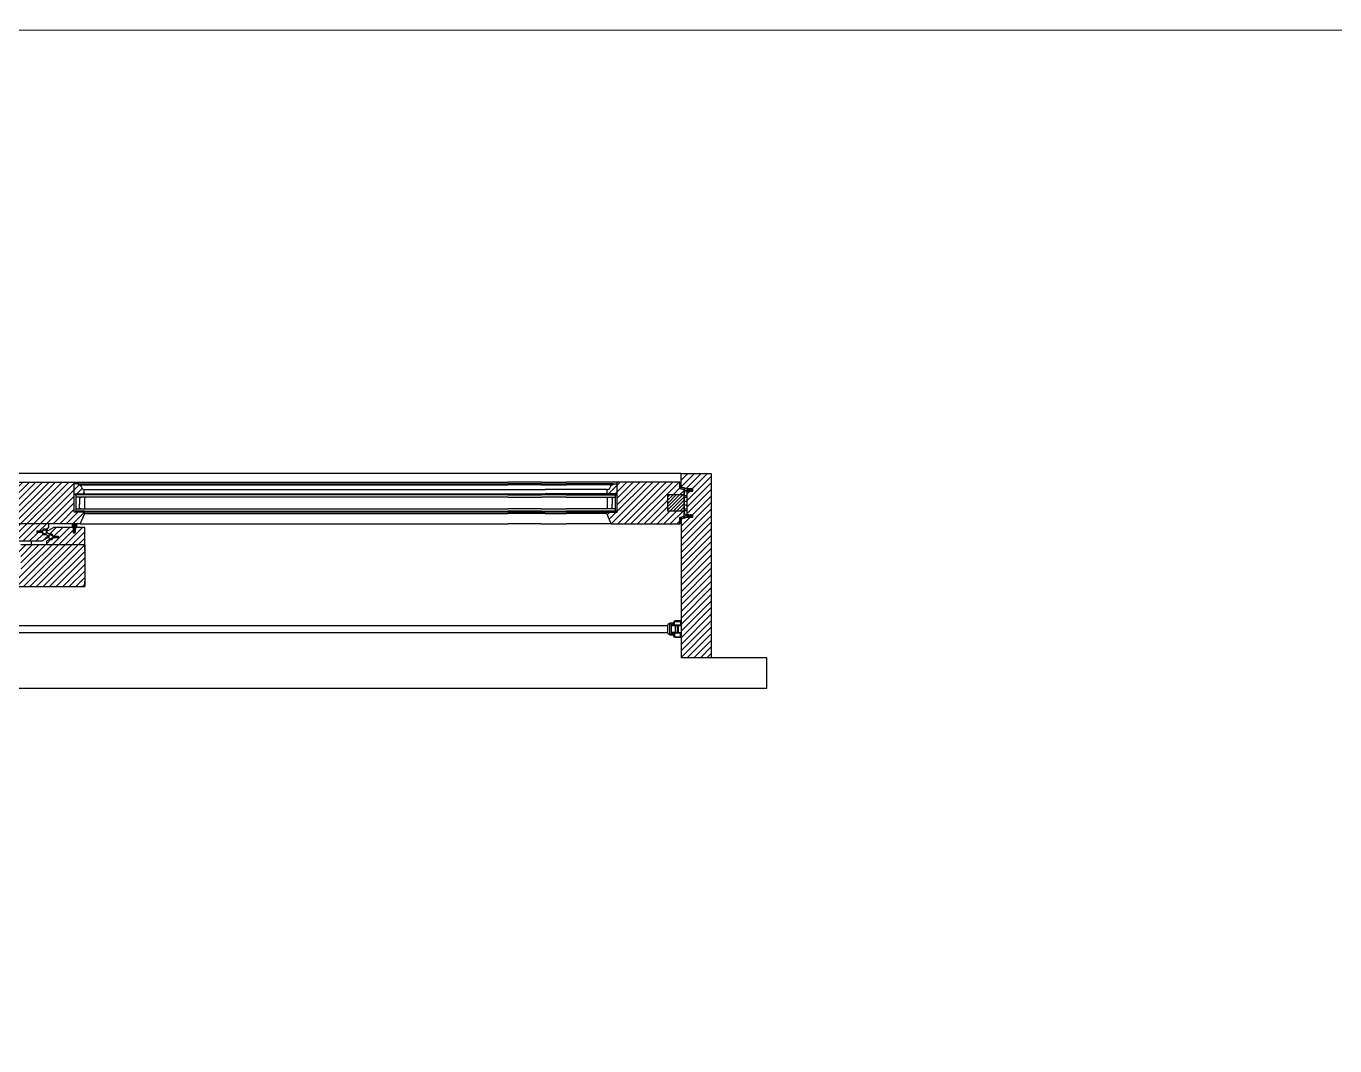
# Model space of a CAD drawing. Header units: inches. Extents: x 1985 to 11287, y 379 to 3234.
# Drawn here: x 8059.4 to 8129.9, y 1405.7 to 1460.6 of the extents above; entities that cross this region are included whole.
import ezdxf

# ---------------------------------------------------------------- set-up
doc = ezdxf.new("R2010")
doc.units = ezdxf.units.IN
doc.header["$MEASUREMENT"] = 0
for name, color, linetype in [('glass 99', 6, 'CONTINUOUS'), ('glazing tape 99', 7, 'CONTINUOUS'), ('hardware 99', 94, 'CONTINUOUS'), ('hatch 99', 1, 'CONTINUOUS'), ('screen 99', 4, 'CONTINUOUS'), ('separation 99', 3, 'CONTINUOUS'), ('weatherstripping 99', 5, 'CONTINUOUS'), ('wood detail 99', 7, 'CONTINUOUS')]:
    doc.layers.add(name, color=color, linetype=linetype)

msp = doc.modelspace()

# ---------------------------------------------------------------- hatches: boundary and pattern name
at = {"layer": 'glazing tape 99'}
h = msp.add_hatch(color=7, dxfattribs=at)
h.paths.add_polyline_path([(8062.045042, 1435.445459), (8062.545042, 1435.445459), (8062.545042, 1435.382959), (8062.045042, 1435.382959)])
h.paths.add_polyline_path([(8062.068542, 1434.507959), (8062.568542, 1434.507959), (8062.568542, 1434.445459), (8062.068542, 1434.445459)])
h = msp.add_hatch(color=7, dxfattribs=at)
h.paths.add_polyline_path([(8090.71704, 1435.445459), (8091.21704, 1435.445459), (8091.21704, 1435.382959), (8090.71704, 1435.382959)])
h.paths.add_polyline_path([(8090.69354, 1434.507959), (8091.19354, 1434.507959), (8091.19354, 1434.445459), (8090.69354, 1434.445459)])
at = {"layer": 'hardware 99'}
h = msp.add_hatch(dxfattribs=at)
h.set_pattern_fill('ANSI31', color=256, style=0)
h.set_pattern_definition([(45, (8413.92947, 139.6664), (-0.088388348, 0.088388348), [])])
h.paths.add_polyline_path([(8094.85304, 1435.382959), (8093.97804, 1435.382959), (8093.97804, 1434.507959), (8094.85304, 1434.507959)])
at = {"layer": 'hatch 99'}
h = msp.add_hatch(dxfattribs=at)
h.set_pattern_fill('ANSI31', color=256, scale=2, style=0)
h.set_pattern_definition([(45, (8381.80447, 261.3368), (-0.176776695, 0.176776695), [])])
h.paths.add_polyline_path([(8091.256055, 1435.984459), (8091.02624, 1435.984459), (8091.02624, 1435.921959), (8091.013977, 1435.921959, 0.35125577), (8090.873769, 1435.799771, -0.380557848), (8090.71704, 1435.671959), (8090.71704, 1435.445459), (8091.256055, 1435.445459)], flags=17)
h.paths.add_polyline_path([(8094.85304, 1435.664201), (8094.63104, 1435.726711), (8094.63104, 1436.070459), (8091.256055, 1436.070459), (8091.256055, 1434.445459), (8090.69354, 1434.445459), (8090.69354, 1434.382959), (8090.934612, 1433.820459), (8094.63104, 1433.820459), (8094.63104, 1434.164207), (8094.85304, 1434.226717), (8094.85304, 1434.507959), (8093.97804, 1434.507959), (8093.97804, 1435.382959), (8094.85304, 1435.382959)])
h.paths.add_polyline_path([(8096.31854, 1436.539209), (8095.371449, 1436.539209), (8094.69354, 1436.539209), (8094.69354, 1435.804834), (8095.02154, 1435.713959), (8095.291694, 1435.713959), (8095.33404, 1435.713959), (8095.33404, 1435.588959), (8095.02154, 1435.588959), (8095.02154, 1434.301959), (8095.33404, 1434.301959), (8095.33404, 1434.176959), (8095.02154, 1434.176959), (8094.69354, 1434.086084), (8094.69354, 1426.601709), (8096.31854, 1426.601709)])
h = msp.add_hatch(dxfattribs=at)
h.set_pattern_fill('ANSI31', color=256, scale=2, style=0)
h.set_pattern_definition([(45, (8381.80447, 1077.70195), (-0.1767767, 0.1767767), [])])
h.paths.add_polyline_path([(8062.388792, 1435.796959, 0.350781059), (8062.245664, 1435.921959), (8062.232542, 1435.921959), (8062.232542, 1435.984459), (8062.006027, 1435.984459), (8062.006027, 1435.445459), (8062.545042, 1435.445459), (8062.545042, 1435.671959, -0.375199902)], flags=17)
h.paths.add_polyline_path([(8062.006027, 1436.070459), (8058.568542, 1436.070459), (8058.568542, 1433.820459), (8062.32747, 1433.820459), (8062.568542, 1434.382959), (8062.568542, 1434.445459), (8062.006027, 1434.445459)])
h.paths.add_polyline_path([(8060.631042, 1433.632963), (8060.631042, 1433.820459), (8058.568542, 1433.820459), (8058.568542, 1432.882959), (8060.256035, 1432.882959), (8060.631042, 1433.099469), (8060.631042, 1433.149707), (8060.266656, 1433.360085), (8059.985332, 1433.360085), (8059.985332, 1433.422585), (8060.266656, 1433.422585)])
h.paths.add_polyline_path([(8062.568542, 1433.632959), (8062.056189, 1433.632959), (8062.056189, 1433.319352), (8061.962189, 1433.319352), (8061.962189, 1433.632959), (8060.881035, 1433.632959), (8060.506042, 1433.416457), (8060.506042, 1433.366213), (8060.870422, 1433.155838), (8061.151752, 1433.155838), (8061.151752, 1433.093338), (8060.870422, 1433.093338), (8060.506042, 1432.882963), (8060.506042, 1432.695459), (8062.568542, 1432.695459)])
h.paths.add_polyline_path([(8059.131056, 1432.609459), (8058.901242, 1432.609459), (8058.901242, 1432.546959), (8058.888979, 1432.546959, 0.35125577), (8058.748771, 1432.424771, -0.380557848), (8058.592042, 1432.296959), (8058.592042, 1432.070459), (8059.131056, 1432.070459)], flags=17)
h.paths.add_polyline_path([(8062.568542, 1432.695459), (8059.131056, 1432.695459), (8059.131056, 1431.070459), (8058.568542, 1431.070459), (8058.568542, 1431.007959), (8058.809613, 1430.445459), (8062.568542, 1430.445459)])
at = {"layer": 'weatherstripping 99'}
h = msp.add_hatch(dxfattribs=at)
h.set_pattern_fill('ANSI36', color=256, scale=0.125, angle=315, style=0)
h.set_pattern_definition([(90, (9652.121641, 1621.455262), (-0.015625, 0.02734375), [0.0390625, -0.0078125, 0, -0.0078125])])
h.paths.add_polyline_path([(8061.899689, 1433.817292), (8061.899689, 1433.662852), (8062.149689, 1433.662852), (8062.149689, 1433.830394)])
msp.add_hatch(color=256, dxfattribs=at).paths.add_polyline_path([(8061.899689, 1433.662852), (8061.899689, 1433.631879), (8061.99521, 1433.631861), (8062.024937, 1433.598271), (8062.024937, 1433.538477), (8061.962689, 1433.582013), (8061.962689, 1433.553716), (8062.024937, 1433.51018), (8062.024937, 1433.431292), (8061.962689, 1433.474828), (8061.962689, 1433.446531), (8062.041437, 1433.380006), (8062.056189, 1433.380006), (8062.056189, 1433.631849), (8062.149689, 1433.63183), (8062.149689, 1433.662852)])

# ---------------------------------------------------------------- linework, layer by layer
at = {"layer": 'glass 99', "color": 6}
for p, q in [((8085.364436, 1435.382959), (8062.045042, 1435.382959)), ((8062.099727, 1434.507959), (8062.099727, 1435.382959)), ((8085.364436, 1435.382959), (8087.178672, 1435.382959)), ((8088.510766, 1435.382959), (8087.178672, 1435.382959)), ((8088.510766, 1435.382959), (8091.21704, 1435.382959)), ((8091.162355, 1434.507959), (8091.162355, 1435.382959)), ((8085.364436, 1435.257959), (8062.099727, 1435.257959)), ((8062.283036, 1435.227968), (8062.390818, 1435.257959)), ((8062.283036, 1435.227968), (8062.283036, 1434.882959)), ((8062.283036, 1434.66295), (8062.283036, 1434.882959)), ((8062.547416, 1435.257959), (8062.547416, 1434.632959)), ((8085.364436, 1435.257959), (8087.178672, 1435.257959)), ((8088.510766, 1435.257959), (8087.178672, 1435.257959)), ((8088.510766, 1435.257959), (8091.162355, 1435.257959)), ((8090.71704, 1435.257959), (8090.71704, 1434.632959)), ((8090.981421, 1435.227968), (8090.873638, 1435.257959)), ((8090.981421, 1435.227968), (8090.981421, 1434.882959)), ((8090.981421, 1434.66295), (8090.981421, 1434.882959)), ((8062.068542, 1434.507959), (8085.364436, 1434.507959)), ((8062.099727, 1434.632959), (8085.364436, 1434.632959)), ((8062.283036, 1434.66295), (8062.390818, 1434.632959)), ((8087.178672, 1434.632959), (8085.364436, 1434.632959)), ((8087.178672, 1434.507959), (8085.364436, 1434.507959)), ((8087.178672, 1434.632959), (8088.510766, 1434.632959)), ((8087.178672, 1434.507959), (8088.510766, 1434.507959)), ((8091.162355, 1434.632959), (8088.510766, 1434.632959)), ((8091.19354, 1434.507959), (8088.510766, 1434.507959)), ((8090.981421, 1434.66295), (8090.873638, 1434.632959))]:
    msp.add_line(p, q, dxfattribs=at)
at = {"layer": 'glazing tape 99', "color": 7}
for p, q in [((8062.045042, 1435.445459), (8062.045042, 1435.382959)), ((8062.545042, 1435.445459), (8062.545042, 1435.382959)), ((8090.71704, 1435.445459), (8090.71704, 1435.382959)), ((8091.21704, 1435.445459), (8091.21704, 1435.382959))]:
    msp.add_line(p, q, dxfattribs=at)
at = {"layer": 'glazing tape 99'}
for p, q in [((8062.545042, 1435.382959), (8062.045042, 1435.382959)), ((8091.21704, 1435.382959), (8090.71704, 1435.382959)), ((8062.068542, 1434.507959), (8062.068542, 1434.445459)), ((8062.568542, 1434.507959), (8062.068542, 1434.507959)), ((8062.568542, 1434.507959), (8062.568542, 1434.445459)), ((8090.69354, 1434.507959), (8091.19354, 1434.507959)), ((8090.69354, 1434.507959), (8090.69354, 1434.445459)), ((8091.19354, 1434.507959), (8091.19354, 1434.445459))]:
    msp.add_line(p, q, dxfattribs=at)
at = {"layer": 'hardware 99'}
for p, q in [((8094.63104, 1435.770459), (8094.817612, 1435.770459)), ((8094.85304, 1435.382959), (8094.85304, 1434.507959)), ((8094.85304, 1435.350459), (8095.02154, 1435.350459)), ((8094.85304, 1435.260459), (8095.02154, 1435.260459)), ((8094.85304, 1435.045459), (8095.02154, 1435.045459)), ((8094.85304, 1434.845459), (8095.02154, 1434.845459)), ((8094.63104, 1434.120459), (8094.817612, 1434.120459)), ((8094.85304, 1434.630459), (8095.02154, 1434.630459)), ((8094.85304, 1434.540459), (8095.02154, 1434.540459))]:
    msp.add_line(p, q, dxfattribs=at)
at = {"layer": 'screen 99'}
for p, q in [((8093.980943, 1427.924143), (8093.980943, 1428.382125)), ((8094.082251, 1428.466988), (8094.015041, 1428.435647)), ((8094.079368, 1427.857859), (8094.079368, 1428.448409)), ((8094.099053, 1428.440535), (8094.099053, 1428.456283)), ((8094.18173, 1428.42085), (8094.118738, 1428.42085)), ((8094.18173, 1428.42085), (8094.18173, 1428.322425)), ((8094.082251, 1427.839281), (8094.015041, 1427.870621)), ((8094.099053, 1427.865733), (8094.099053, 1427.849985)), ((8094.18173, 1427.885418), (8094.118738, 1427.885418)), ((8094.158108, 1428.322425), (8094.158108, 1427.983843)), ((8094.358895, 1428.322425), (8094.158108, 1428.322425)), ((8094.158108, 1427.983843), (8094.358895, 1427.983843)), ((8094.18173, 1427.885418), (8094.18173, 1427.983843)), ((8094.37858, 1428.30274), (8094.37858, 1428.003528))]:
    msp.add_line(p, q, dxfattribs=at)
for points in [[(8035.664925, 1428.349984), (8093.980943, 1428.349984)], [(8093.980943, 1427.956284), (8035.664925, 1427.956284)]]:
    msp.add_lwpolyline(points, dxfattribs=at)
msp.add_lwpolyline([(8094.280155, 1428.448409), (8094.228974, 1428.448409, 0.414213562), (8094.217163, 1428.436598), (8094.217163, 1428.338173, -0.414213562), (8094.209289, 1428.330299), (8094.189604, 1428.330299, -0.414213562), (8094.18173, 1428.338173), (8094.18173, 1428.416913, 0.414213562), (8094.169919, 1428.428724), (8094.114801, 1428.428724, -0.414213562), (8094.10299, 1428.440535), (8094.10299, 1428.448409, -0.414213562), (8094.14236, 1428.487779), (8094.280155, 1428.487779, 0.414213562), (8094.29984, 1428.507464), (8094.29984, 1428.53896, -0.414213562), (8094.366769, 1428.605889), (8094.665981, 1428.605889, -0.414213562), (8094.69354, 1428.57833), (8094.69354, 1428.357858, -0.414213562), (8094.665981, 1428.330299), (8094.555745, 1428.330299, 0.414213562), (8094.543934, 1428.318488), (8094.543934, 1427.98778, 0.414213562), (8094.555745, 1427.975969), (8094.665981, 1427.975969, -0.414213562), (8094.69354, 1427.94841), (8094.69354, 1427.727938, -0.414213562), (8094.665981, 1427.700379), (8094.366769, 1427.700379, -0.414213562), (8094.29984, 1427.767308), (8094.29984, 1427.798804, 0.414213562), (8094.280155, 1427.818489), (8094.14236, 1427.818489, -0.414213562), (8094.10299, 1427.857859), (8094.10299, 1427.865733, -0.414213562), (8094.114801, 1427.877544), (8094.169919, 1427.877544, 0.414213562), (8094.18173, 1427.889355), (8094.18173, 1427.968095, -0.414213562), (8094.189604, 1427.975969), (8094.209289, 1427.975969, -0.414213562), (8094.217163, 1427.968095), (8094.217163, 1427.86967, 0.414213562), (8094.228974, 1427.857859), (8094.288029, 1427.857859, 0.414213562), (8094.29984, 1427.86967), (8094.29984, 1427.936599, -0.414213562), (8094.33921, 1427.975969), (8094.484879, 1427.975969, 0.414213562), (8094.49669, 1427.98778), (8094.49669, 1428.135276, -0.131652498), (8094.497745, 1428.139213), (8094.503509, 1428.149197, 0.267949192), (8094.503509, 1428.157071), (8094.497745, 1428.167055, -0.131652498), (8094.49669, 1428.170992), (8094.49669, 1428.318488, 0.414213562), (8094.484879, 1428.330299), (8094.33921, 1428.330299, -0.414213562), (8094.29984, 1428.369669), (8094.29984, 1428.436598, 0.414213562), (8094.288029, 1428.448409), (8094.228974, 1428.448409)], format="xyb", dxfattribs=at)
for points in [[(8094.366769, 1428.566519), (8094.642359, 1428.566519, -0.414213562), (8094.65417, 1428.554708), (8094.65417, 1428.38148, -0.414213562), (8094.642359, 1428.369669), (8094.351021, 1428.369669, -0.414213562), (8094.33921, 1428.38148), (8094.33921, 1428.53896, -0.414213562)], [(8094.366769, 1427.739749), (8094.642359, 1427.739749, 0.414213562), (8094.65417, 1427.75156), (8094.65417, 1427.924788, 0.414213562), (8094.642359, 1427.936599), (8094.351021, 1427.936599, 0.414213562), (8094.33921, 1427.924788), (8094.33921, 1427.767308, 0.414213562)]]:
    msp.add_lwpolyline(points, format="xyb", close=True, dxfattribs=at)
for centre, radius, start, end in [((8094.039998, 1428.382125), 0.059055, 115, 180), ((8094.087242, 1428.456283), 0.011811, 0, 115), ((8094.118738, 1428.440535), 0.019685, 180, 270), ((8094.039998, 1427.924143), 0.059055, 180, 245), ((8094.087242, 1427.849985), 0.011811, 245, 0), ((8094.118738, 1427.865733), 0.019685, 90, 180), ((8094.358895, 1428.30274), 0.019685, 0, 90), ((8094.358895, 1428.003528), 0.019685, 270, 0)]:
    msp.add_arc(centre, radius, start, end, dxfattribs=at)
msp.add_ellipse((8094.073167, 1428.448409), major_axis=(0, 0.014342), ratio=0.432412463, start_param=-1.570796327, end_param=0, dxfattribs=at)
at = {"layer": 'screen 99', "extrusion": (0, 0, -1)}
msp.add_ellipse((8094.073167, 1427.857859), major_axis=(0, 0.014342), ratio=0.432412463, start_param=1.570796327, end_param=3.141592654, dxfattribs=at)
at = {"layer": 'separation 99', "color": 3}
msp.add_lwpolyline([(7876.573778, 1460.358828), (8777.601674, 1460.629696), (8777.601674, 1223.895804), (7876.573778, 1223.624935)], close=True, dxfattribs=at)
at = {"layer": 'weatherstripping 99'}
for p, q in [((8095.002464, 1435.713959), (8094.811596, 1435.772126)), ((8094.811596, 1435.772126), (8094.901041, 1435.713959)), ((8094.858809, 1435.661834), (8094.858809, 1435.413959)), ((8094.858809, 1435.413959), (8094.885949, 1435.51747)), ((8094.961694, 1435.650959), (8094.961694, 1435.61269)), ((8095.001694, 1435.59269), (8094.981694, 1435.59269)), ((8095.291694, 1435.713959), (8095.002464, 1435.713959)), ((8095.122107, 1435.650959), (8095.021694, 1435.650959)), ((8095.021694, 1435.650959), (8095.021694, 1435.61269)), ((8095.122107, 1435.650959), (8095.063838, 1435.59269)), ((8095.106264, 1435.59269), (8095.063838, 1435.59269)), ((8095.164533, 1435.650959), (8095.106264, 1435.59269)), ((8095.249268, 1435.650959), (8095.164533, 1435.650959)), ((8095.249268, 1435.650959), (8095.190999, 1435.59269)), ((8095.233425, 1435.59269), (8095.190999, 1435.59269)), ((8095.291694, 1435.650959), (8095.233425, 1435.59269)), ((8095.291694, 1435.713959), (8095.291694, 1435.650959)), ((8095.002367, 1434.176959), (8094.811506, 1434.118767)), ((8094.811506, 1434.118767), (8094.900944, 1434.176959)), ((8094.858712, 1434.229084), (8094.858712, 1434.476959)), ((8094.858712, 1434.476959), (8094.885852, 1434.373449)), ((8094.961597, 1434.239959), (8094.961597, 1434.278228)), ((8095.001597, 1434.298228), (8094.981597, 1434.298228)), ((8095.291597, 1434.176959), (8095.002367, 1434.176959)), ((8095.021597, 1434.239959), (8095.021597, 1434.278228)), ((8095.12201, 1434.239959), (8095.021597, 1434.239959)), ((8095.12201, 1434.239959), (8095.063741, 1434.298228)), ((8095.106167, 1434.298228), (8095.063741, 1434.298228)), ((8095.164436, 1434.239959), (8095.106167, 1434.298228)), ((8095.24917, 1434.239959), (8095.164436, 1434.239959)), ((8095.24917, 1434.239959), (8095.190901, 1434.298228)), ((8095.233328, 1434.298228), (8095.190901, 1434.298228)), ((8095.291597, 1434.239959), (8095.233328, 1434.298228)), ((8095.291597, 1434.176959), (8095.291597, 1434.239959)), ((8059.985332, 1433.391335), (8060.266582, 1433.391335)), ((8061.899689, 1433.631879), (8061.899689, 1433.830394)), ((8062.149689, 1433.830394), (8061.899689, 1433.830394)), ((8062.149689, 1433.662852), (8061.899689, 1433.662852)), ((8061.899689, 1433.631879), (8061.99521, 1433.631861)), ((8062.024937, 1433.538477), (8061.962689, 1433.582013)), ((8061.962689, 1433.553716), (8061.962689, 1433.582013)), ((8062.024937, 1433.51018), (8061.962689, 1433.553716)), ((8062.024937, 1433.431292), (8061.962689, 1433.474828)), ((8061.962689, 1433.446531), (8061.962689, 1433.474828)), ((8062.041437, 1433.380006), (8061.962689, 1433.446531)), ((8061.99521, 1433.631861), (8062.024937, 1433.598271)), ((8062.024937, 1433.598271), (8062.024937, 1433.538477)), ((8062.024937, 1433.51018), (8062.024937, 1433.431292)), ((8062.041437, 1433.380006), (8062.056189, 1433.380006)), ((8062.056189, 1433.380006), (8062.041437, 1433.380006)), ((8062.056189, 1433.631849), (8062.149689, 1433.63183)), ((8062.056189, 1433.631849), (8062.056189, 1433.380006)), ((8062.149689, 1433.63183), (8062.149689, 1433.830394)), ((8061.151752, 1433.124588), (8060.870502, 1433.124588))]:
    msp.add_line(p, q, dxfattribs=at)
for centre, radius, start, end in [((8094.916358, 1435.658379), 0.057652, 105.40721178, 176.56354738), ((8095.084958, 1435.492782), 0.200534, 127.92856287, 172.92856287), ((8094.981694, 1435.61269), 0.02, 180, 270), ((8095.001694, 1435.61269), 0.02, 270, 360), ((8094.916261, 1434.23254), 0.057652, 183.43645262, 254.59278822), ((8095.084861, 1434.398136), 0.200534, 187.07143713, 232.07143713), ((8094.981597, 1434.278228), 0.02, 90, 180), ((8095.001597, 1434.278228), 0.02, 0, 90), ((8060.422832, 1433.391335), 0.15625, 94.19804756, 265.80195244), ((8060.415969, 1433.484833), 0.0625, 29.91128578, 94.19804756), ((8060.415969, 1433.297836), 0.0625, 265.80195244, 330.08871422), ((8060.253444, 1433.391335), 0.25, 330.08871422, 29.91128578), ((8060.721115, 1433.218087), 0.0625, 85.80195244, 150.08871422), ((8060.714252, 1433.124588), 0.15625, 274.19804756, 85.80195244), ((8060.883639, 1433.124588), 0.25, 150.08871422, 209.91128578), ((8060.721115, 1433.03109), 0.0625, 209.91128578, 274.19804756)]:
    msp.add_arc(centre, radius, start, end, dxfattribs=at)
at = {"layer": 'wood detail 99'}
for p, q in [((8094.69354, 1436.539209), (8026.443543, 1436.539209)), ((8094.69354, 1435.804834), (8094.69354, 1436.539209)), ((8058.568542, 1436.070459), (8062.006027, 1436.070459)), ((8062.006027, 1436.070459), (8085.364436, 1436.070459)), ((8062.232542, 1435.984459), (8085.364436, 1435.984459)), ((8062.232542, 1435.921959), (8085.364436, 1435.921959)), ((8062.545042, 1435.671959), (8085.364436, 1435.671959)), ((8062.545042, 1435.445459), (8085.364436, 1435.445459)), ((8087.178672, 1436.070459), (8085.364436, 1436.070459)), ((8087.151887, 1435.984459), (8085.364436, 1435.984459)), ((8087.151887, 1435.921959), (8085.364436, 1435.921959)), ((8085.364436, 1435.671959), (8087.375101, 1435.671959)), ((8085.364436, 1435.445459), (8087.375101, 1435.445459)), ((8087.151887, 1435.984459), (8088.510766, 1435.984459)), ((8087.151887, 1435.921959), (8088.510766, 1435.921959)), ((8087.178672, 1436.070459), (8088.510766, 1436.070459)), ((8088.510766, 1435.671959), (8087.375101, 1435.671959)), ((8088.510766, 1435.445459), (8087.375101, 1435.445459)), ((8091.256055, 1436.070459), (8088.510766, 1436.070459)), ((8091.02624, 1435.984459), (8088.510766, 1435.984459)), ((8091.02624, 1435.921959), (8088.510766, 1435.921959)), ((8090.71704, 1435.671959), (8088.510766, 1435.671959)), ((8090.71704, 1435.445459), (8088.510766, 1435.445459)), ((8093.97804, 1434.507959), (8093.97804, 1435.382959)), ((8094.85304, 1435.382959), (8093.97804, 1435.382959)), ((8094.63104, 1435.726711), (8094.63104, 1436.070459)), ((8094.63104, 1435.726711), (8094.85304, 1435.664201)), ((8094.69354, 1435.804834), (8095.02154, 1435.713959)), ((8094.85304, 1434.226717), (8094.85304, 1435.664201)), ((8095.02154, 1435.713959), (8095.33404, 1435.713959)), ((8095.02154, 1434.301959), (8095.02154, 1435.588959)), ((8095.02154, 1435.588959), (8095.33404, 1435.588959)), ((8095.33404, 1435.588959), (8095.33404, 1435.713959)), ((8062.568542, 1434.445459), (8062.006027, 1434.445459)), ((8062.568542, 1434.382959), (8062.568542, 1434.445459)), ((8085.364436, 1434.445459), (8062.568542, 1434.445459)), ((8085.364436, 1434.445459), (8087.375101, 1434.445459)), ((8088.510766, 1434.445459), (8087.375101, 1434.445459)), ((8088.510766, 1434.445459), (8090.69354, 1434.445459)), ((8090.69354, 1434.445459), (8091.256055, 1434.445459)), ((8090.69354, 1434.382959), (8090.69354, 1434.445459)), ((8094.85304, 1434.507959), (8093.97804, 1434.507959)), ((8094.63104, 1434.164207), (8094.85304, 1434.226717)), ((8094.63104, 1433.820459), (8094.63104, 1434.164207)), ((8094.69354, 1434.086084), (8095.02154, 1434.176959)), ((8094.69354, 1433.820459), (8094.69354, 1434.086084)), ((8094.69354, 1434.086084), (8094.69354, 1426.601709)), ((8094.85304, 1434.49919), (8094.85304, 1434.399441)), ((8095.02154, 1434.301959), (8095.33404, 1434.301959)), ((8095.02154, 1434.176959), (8095.33404, 1434.176959)), ((8095.33404, 1434.176959), (8095.33404, 1434.301959)), ((8059.985332, 1433.422585), (8059.985332, 1433.360085)), ((8060.212529, 1433.391335), (8060.631042, 1433.632963)), ((8060.212529, 1433.391335), (8060.631042, 1433.149707)), ((8060.212529, 1433.391335), (8060.631042, 1433.149707)), ((8060.506042, 1433.416457), (8060.881035, 1433.632959)), ((8060.506042, 1433.366213), (8060.506042, 1433.416457)), ((8060.506042, 1433.366213), (8060.506042, 1433.416457)), ((8060.506042, 1433.366216), (8060.506042, 1433.416454)), ((8060.506042, 1433.366213), (8060.924549, 1433.124588)), ((8060.506042, 1433.366213), (8060.870422, 1433.155838)), ((8060.56854, 1433.45254), (8060.56854, 1433.596878)), ((8060.631042, 1433.632963), (8060.631042, 1433.820459)), ((8061.962189, 1433.319352), (8061.962189, 1433.632959)), ((8062.056189, 1433.632959), (8062.056189, 1433.380006)), ((8062.056189, 1433.319352), (8062.056189, 1433.631849)), ((8062.32747, 1433.820459), (8085.364436, 1433.820459)), ((8062.568542, 1432.695459), (8062.568542, 1433.632959)), ((8087.13403, 1433.820459), (8085.364436, 1433.820459)), ((8087.13403, 1433.820459), (8088.510766, 1433.820459)), ((8090.934612, 1433.820459), (8088.510766, 1433.820459)), ((8059.69354, 1432.695459), (8059.69354, 1432.882959)), ((8060.631042, 1433.099469), (8060.256035, 1432.882959)), ((8060.631042, 1433.099469), (8060.256035, 1432.882959)), ((8060.924549, 1433.124588), (8060.506042, 1432.882963)), ((8060.870422, 1433.093338), (8060.506042, 1432.882963)), ((8060.506042, 1432.882963), (8060.506042, 1432.695459)), ((8060.631042, 1433.149707), (8060.631042, 1433.099469)), ((8060.631042, 1433.149707), (8060.631042, 1433.099469)), ((8061.151752, 1433.093338), (8061.151752, 1433.155838)), ((8062.568542, 1432.429834), (8062.568542, 1433.164209)), ((8062.568542, 1432.695459), (8062.568542, 1430.445459)), ((8062.568542, 1430.445459), (8062.568542, 1430.711084)), ((8064.193542, 1426.601709), (8064.193542, 1426.601709)), ((8096.31854, 1426.601709), (8094.69354, 1426.601709)), ((8096.31854, 1426.601709), (8096.31854, 1426.601709)), ((8099.31854, 1426.601709), (8096.31854, 1426.601709)), ((8099.31854, 1424.976709), (8099.31854, 1426.601709)), ((7989.693545, 1424.976709), (8099.31854, 1424.976709))]:
    msp.add_line(p, q, dxfattribs=at)
at = {"layer": 'wood detail 99', "color": 0}
for p, q in [((8094.69354, 1436.539209), (8096.31854, 1436.539209)), ((8095.371449, 1436.539209), (8096.31854, 1436.539209)), ((8096.31854, 1436.539209), (8096.31854, 1426.601709)), ((8094.63104, 1436.070459), (8091.256055, 1436.070459)), ((8096.31854, 1435.570459), (8096.31854, 1434.257959)), ((8096.31854, 1435.570459), (8096.31854, 1434.257959)), ((8096.31854, 1435.132959), (8096.31854, 1434.257959)), ((8096.31854, 1435.132959), (8096.31854, 1434.257959)), ((8062.32747, 1433.820459), (8058.568542, 1433.820459)), ((8062.32747, 1433.820459), (8058.568542, 1433.820459)), ((8061.962189, 1433.632959), (8060.881035, 1433.632959)), ((8062.568542, 1433.632959), (8062.056189, 1433.632959)), ((8090.934612, 1433.820459), (8094.63104, 1433.820459)), ((8060.256035, 1432.882959), (8058.568542, 1432.882959)), ((8062.506042, 1432.695459), (8059.131056, 1432.695459)), ((8062.568542, 1432.695459), (8059.131056, 1432.695459)), ((8062.568542, 1432.695459), (8059.131056, 1432.695459)), ((8058.809613, 1430.445459), (8062.506042, 1430.445459)), ((8058.809613, 1430.445459), (8062.568542, 1430.445459))]:
    msp.add_line(p, q, dxfattribs=at)
at = {"layer": 'wood detail 99', "color": 7}
for p, q in [((8062.006027, 1434.445459), (8062.006027, 1436.070459)), ((8062.232542, 1435.984459), (8062.006027, 1435.984459)), ((8062.006027, 1435.445459), (8062.545042, 1435.445459)), ((8062.232542, 1435.921959), (8062.232542, 1435.984459)), ((8062.545042, 1435.445459), (8062.545042, 1435.671959)), ((8090.71704, 1435.445459), (8090.71704, 1435.671959)), ((8091.256055, 1435.445459), (8090.71704, 1435.445459)), ((8091.02624, 1435.984459), (8091.256055, 1435.984459)), ((8091.02624, 1435.921959), (8091.02624, 1435.984459)), ((8091.256055, 1434.445459), (8091.256055, 1436.070459)), ((8062.32747, 1433.820459), (8062.568542, 1434.382959)), ((8062.568542, 1434.382959), (8085.364436, 1434.382959)), ((8087.375101, 1434.382959), (8085.364436, 1434.382959)), ((8087.375101, 1434.382959), (8088.510766, 1434.382959)), ((8090.69354, 1434.382959), (8088.510766, 1434.382959)), ((8090.934612, 1433.820459), (8090.69354, 1434.382959)), ((8060.266661, 1433.422585), (8059.985332, 1433.422585)), ((8060.266661, 1433.360085), (8059.985332, 1433.360085)), ((8062.056189, 1433.319352), (8061.962189, 1433.319352)), ((8060.870422, 1433.155838), (8061.151752, 1433.155838)), ((8060.870422, 1433.093338), (8061.151752, 1433.093338))]:
    msp.add_line(p, q, dxfattribs=at)
for centre, radius, start, end in [((8062.239103, 1435.770004), 0.152097, 10.20801971, 92.47236379), ((8062.538481, 1435.823914), 0.152097, 190.2080197, 272.47236379), ((8090.723601, 1435.823914), 0.152097, 267.52763621, 349.7919803), ((8091.020109, 1435.773387), 0.148699, 87.63677393, 170.87877352)]:
    msp.add_arc(centre, radius, start, end, dxfattribs=at)

doc.saveas('drawing.dxf')
